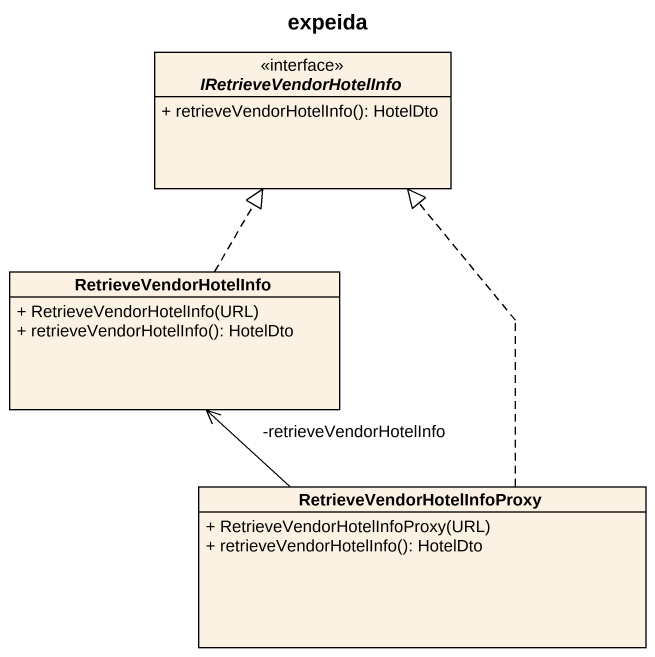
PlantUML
@startuml
title expeida
hide circle
hide empty members
skinparam classAttributeIconSize 0
interface IRetrieveVendorHotelInfo {
  + retrieveVendorHotelInfo(): HotelDto
}
class RetrieveVendorHotelInfo {
  + RetrieveVendorHotelInfo(URL)
  + retrieveVendorHotelInfo(): HotelDto
}
class RetrieveVendorHotelInfoProxy {
  + RetrieveVendorHotelInfoProxy(URL)
  + retrieveVendorHotelInfo(): HotelDto
}
RetrieveVendorHotelInfo .up.|> IRetrieveVendorHotelInfo
RetrieveVendorHotelInfoProxy .up.|> IRetrieveVendorHotelInfo
RetrieveVendorHotelInfoProxy -up-> "-retrieveVendorHotelInfo" RetrieveVendorHotelInfo
@enduml
